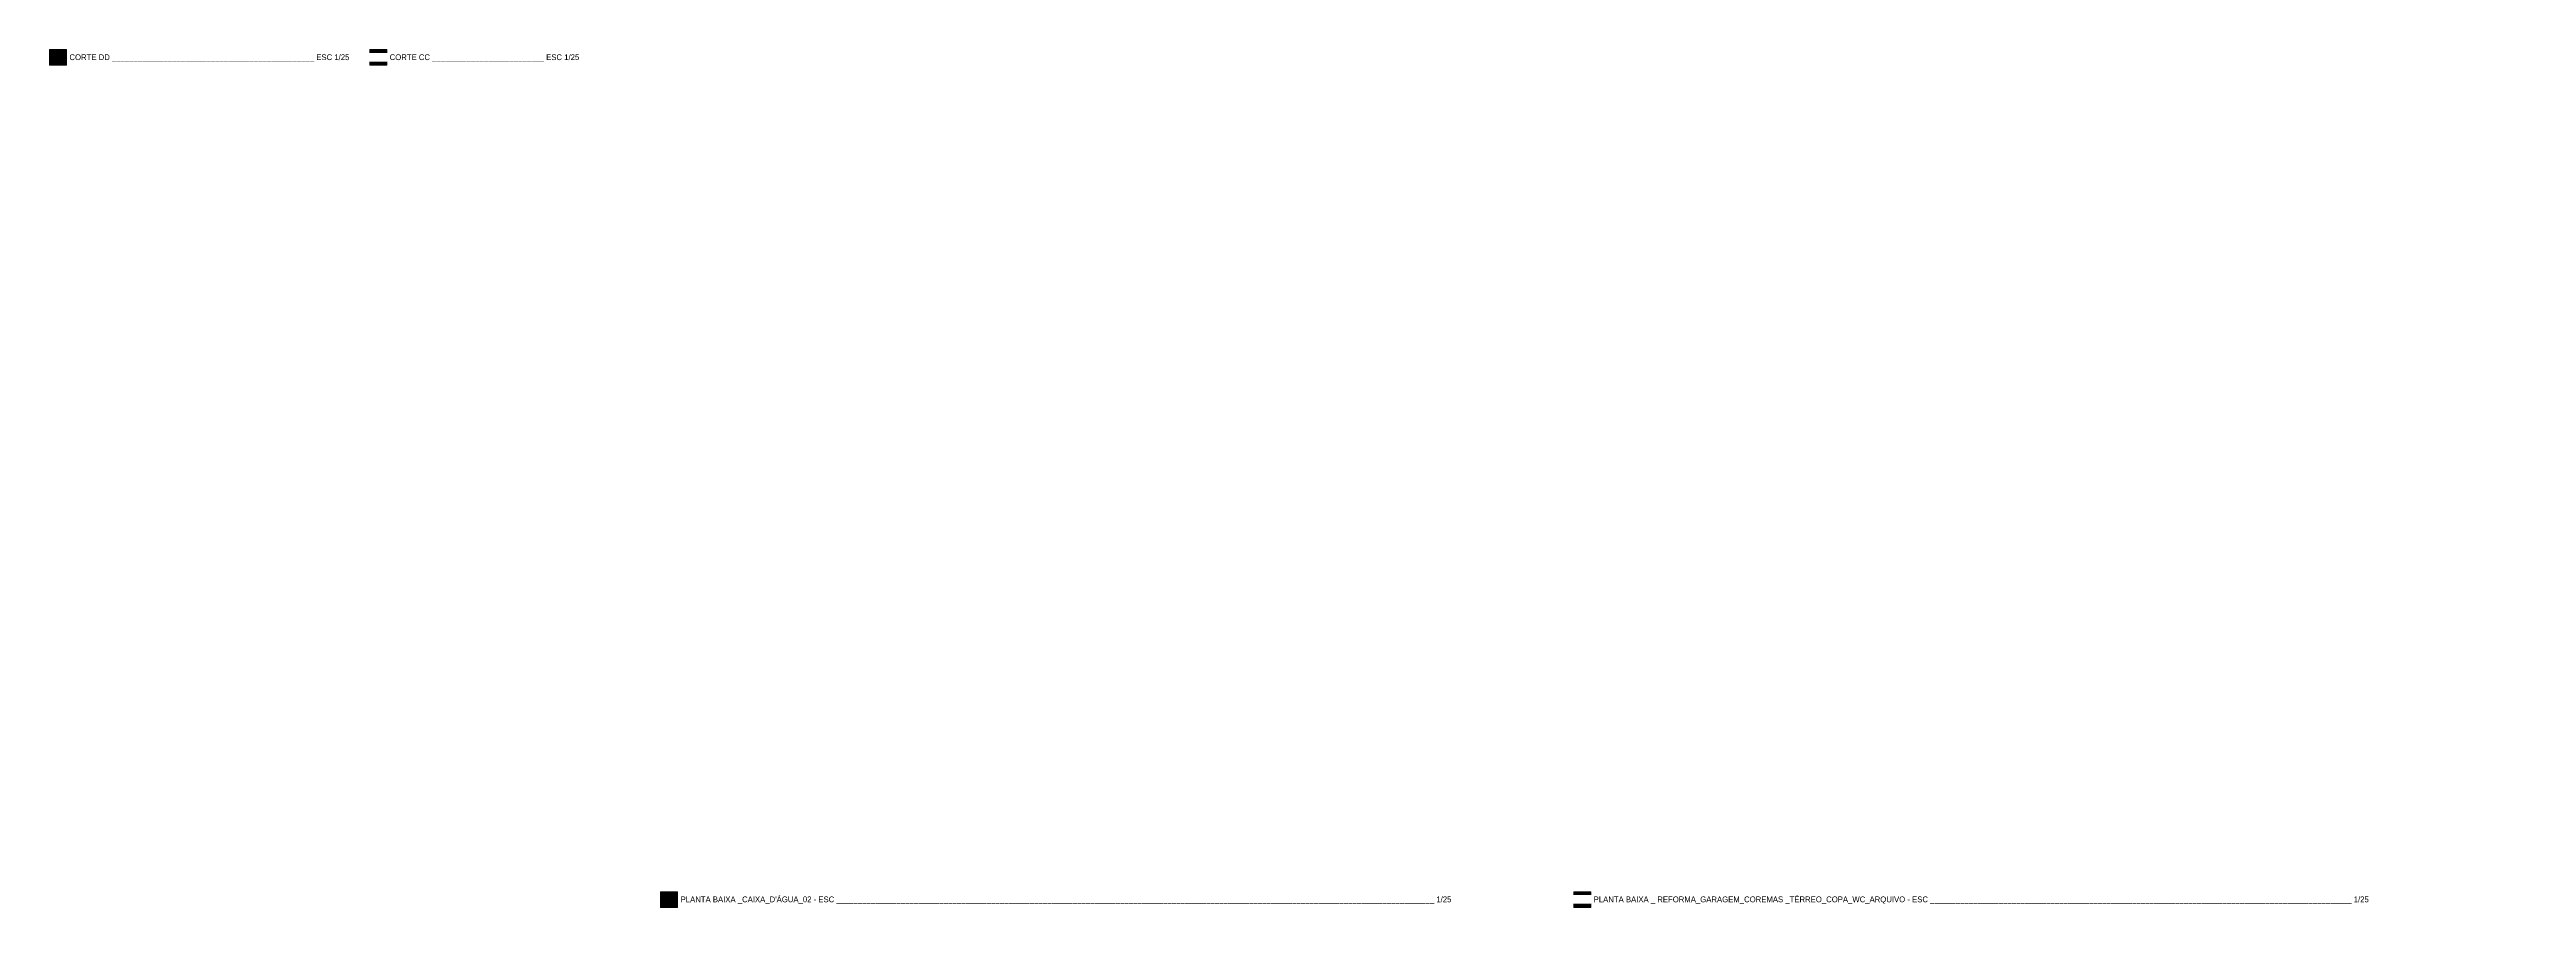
# Model space of a CAD drawing. Header units: metres. Extents: x -0.9 to 62, y -37.3 to 60.
# Drawn here: x 59.715 to 61.214, y 2.663 to 3.183 of the extents above; entities that cross this region are included whole.
import ezdxf

# ---------------------------------------------------------------- set-up
doc = ezdxf.new("R2010")
doc.units = ezdxf.units.M
for name, color, linetype, lineweight in [('A-DETL', 7, 'Continuous', 5), ('A-DETL-GENF', 7, 'Continuous', 5), ('G-ANNO-TEXT', 7, 'Continuous', 5)]:
    doc.layers.add(name, color=color, linetype=linetype, lineweight=lineweight)
doc.styles.add('Century Gothic_4', font='GOTHIC.TTF', dxfattribs={"height": 0.0035})

msp = doc.modelspace()

# ---------------------------------------------------------------- hatches: boundary and pattern name
at = {"layer": 'A-DETL-GENF', "true_color": 0xc0c0c0}
for points in [[(59.725, 3.1733), (59.725, 3.1828), (59.7148, 3.1828), (59.7148, 3.1733)], [(59.9188, 3.1733), (59.9188, 3.1828), (59.9086, 3.1828), (59.9086, 3.1733)]]:
    msp.add_hatch(color=9, dxfattribs=at).paths.add_polyline_path(points)
at = {"layer": 'A-DETL-GENF', "true_color": 0x00ffff}
for points in [[(60.0949, 2.6634), (60.0949, 2.6729), (60.0846, 2.6729), (60.0846, 2.6634)], [(60.6475, 2.6634), (60.6475, 2.6729), (60.6372, 2.6729), (60.6372, 2.6634)]]:
    msp.add_hatch(color=4, dxfattribs=at).paths.add_polyline_path(points)

# ---------------------------------------------------------------- linework, layer by layer
at = {"layer": 'A-DETL'}
for p, q in [((59.725, 3.1828), (59.7148, 3.1828)), ((59.7148, 3.1828), (59.7148, 3.1733)), ((59.725, 3.1733), (59.725, 3.1828)), ((59.9188, 3.1828), (59.9086, 3.1828)), ((59.9086, 3.1828), (59.9086, 3.1733)), ((59.9188, 3.1733), (59.9188, 3.1828)), ((59.7148, 3.1733), (59.725, 3.1733)), ((59.9086, 3.1733), (59.9188, 3.1733)), ((60.0949, 2.6729), (60.0846, 2.6729)), ((60.0846, 2.6729), (60.0846, 2.6634)), ((60.0949, 2.6634), (60.0949, 2.6729)), ((60.6475, 2.6729), (60.6372, 2.6729)), ((60.6372, 2.6729), (60.6372, 2.6634)), ((60.6475, 2.6634), (60.6475, 2.6729)), ((60.0846, 2.6634), (60.0949, 2.6634)), ((60.6372, 2.6634), (60.6475, 2.6634))]:
    msp.add_line(p, q, dxfattribs=at)

# ---------------------------------------------------------------- next in the draw order: texts
at = {"layer": 'G-ANNO-TEXT', "char_height": 0.0035, "attachment_point": 1, "style": 'Century Gothic_4', "bg_fill": 3, "box_fill_scale": 1.25, "bg_fill_color": 256, "bg_fill_true_color": 13158600, "bg_fill_transparency": 0}
for s, insert, width in [('CORTE DD _______________________________________________ ESC 1/25', (59.7268, 3.1799), 0.202186), ("PLANTA BAIXA _CAIXA_D'ÁGUA_02 - ESC ___________________________________________________________________________________________________________________________________________ 1/25", (60.0967, 2.6701), 0.554768)]:
    msp.add_mtext(s, dxfattribs=dict(at, insert=insert, width=width))

# ---------------------------------------------------------------- next in the draw order: texts
for s, insert, width in [('CORTE CC __________________________ ESC 1/25', (59.9206, 3.1799), 0.139013), ('PLANTA BAIXA _ REFORMA_GARAGEM_COREMAS _TÉRREO_COPA_WC_ARQUIVO - ESC __________________________________________________________________________________________________ 1/25', (60.6493, 2.6701), 0.563666)]:
    msp.add_mtext(s, dxfattribs=dict(at, insert=insert, width=width))

doc.saveas('drawing.dxf')
